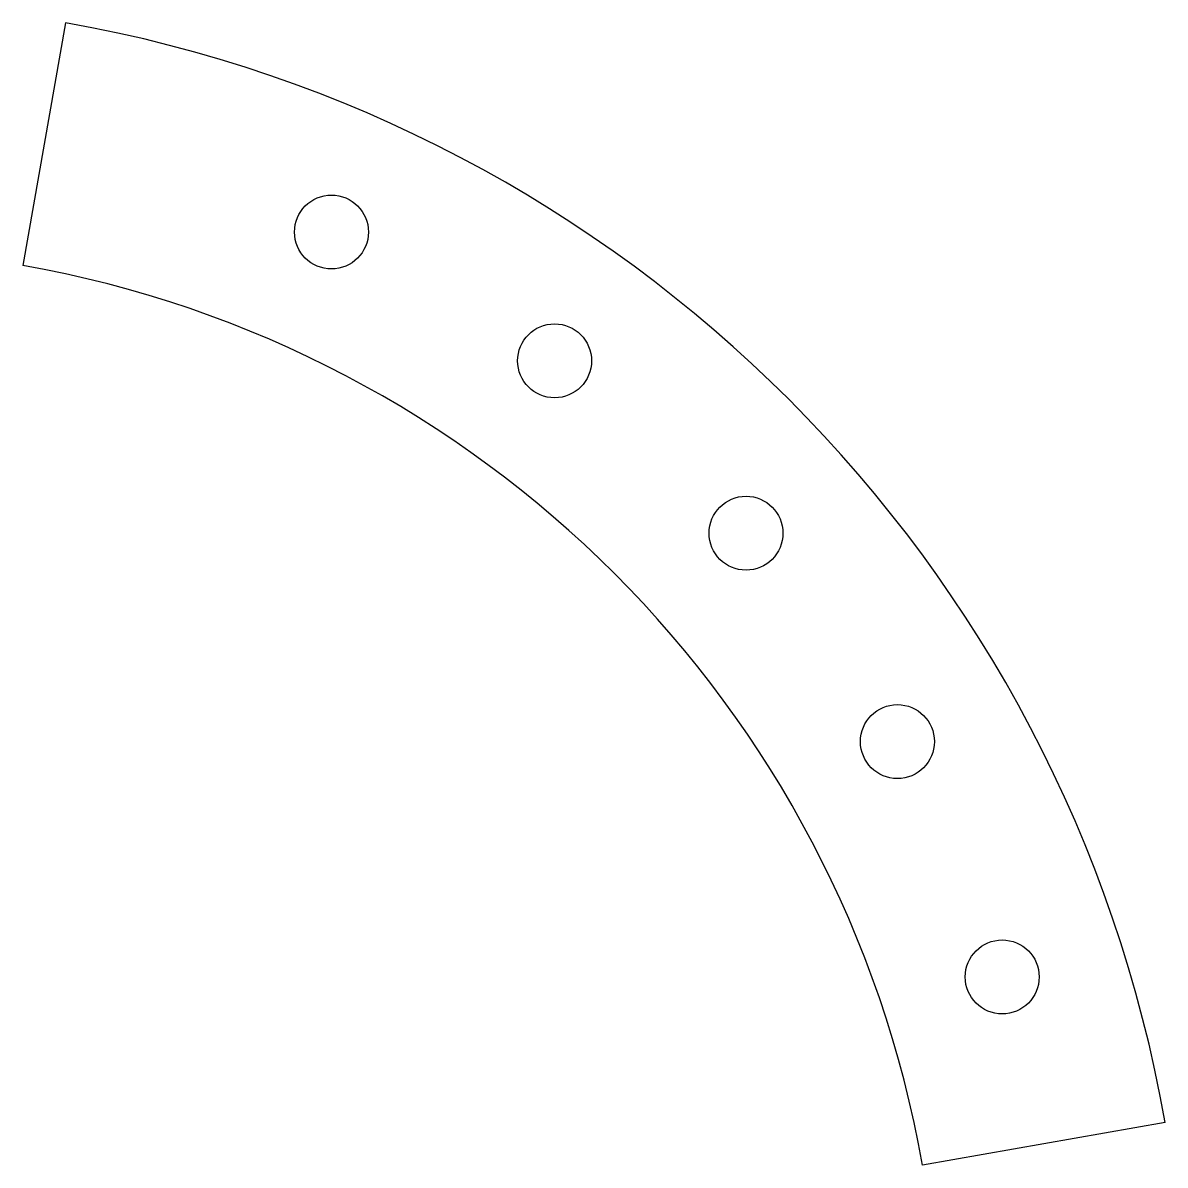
# Model space of a CAD drawing. Header units: millimetres. Extents: x 47 to 325, y 47 to 325.
import ezdxf

# ---------------------------------------------------------------- set-up
doc = ezdxf.new("R2010")
doc.units = ezdxf.units.MM

msp = doc.modelspace()

# ---------------------------------------------------------------- linework, layer by layer
for p, q in [((57.303899, 324.986558), (46.885008, 265.898093)), ((324.986558, 57.303899), (265.898093, 46.885008))]:
    msp.add_line(p, q)
for centre in [(122.020993, 274.063637), (176.335576, 242.705098), (222.943448, 200.739182), (259.807621, 150), (285.316955, 92.705098)]:
    msp.add_circle(centre, 9)
for radius in [330, 270]:
    msp.add_arc((0, 0), radius, 10, 80)

doc.saveas('drawing.dxf')
